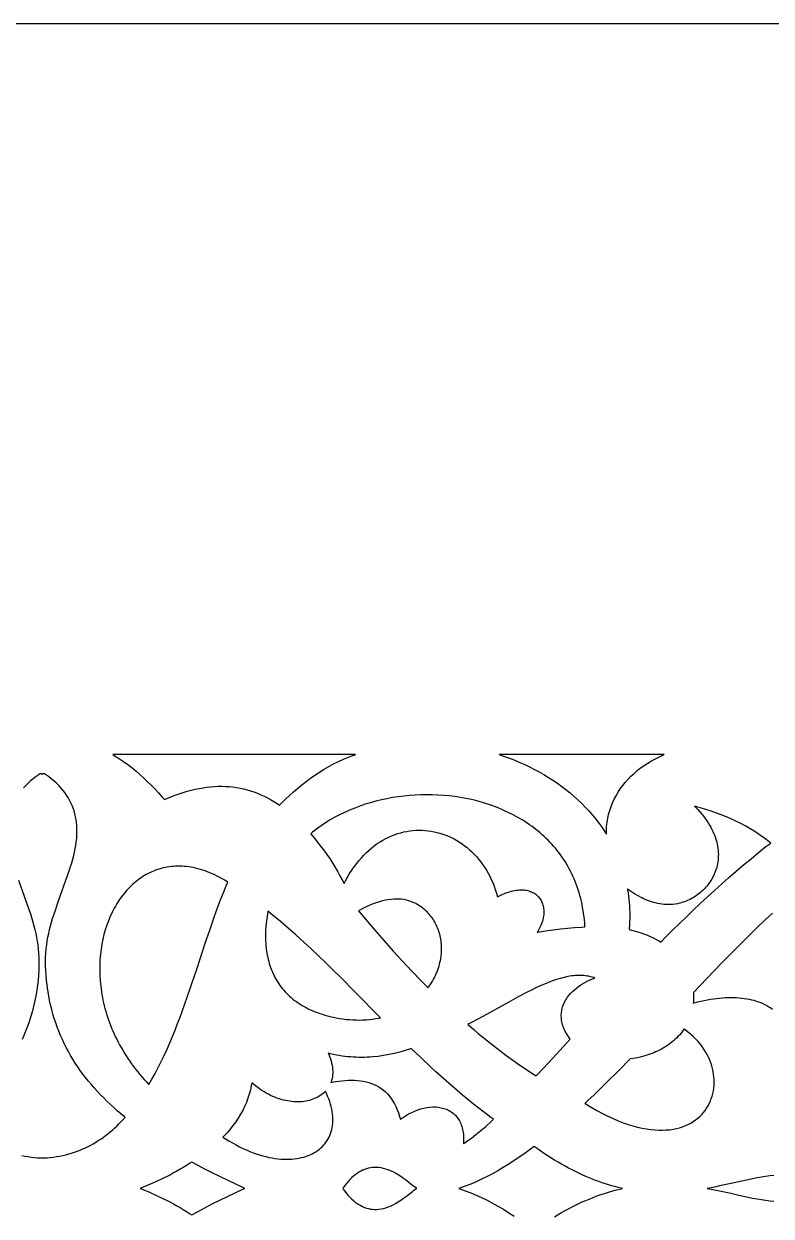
# Model space of a CAD drawing. Extents: x -340 to 340, y -265 to 265.
# Drawn here: x -1.4 to 50, y 183.1 to 265 of the extents above; entities that cross this region are included whole.
import ezdxf

# ---------------------------------------------------------------- set-up
doc = ezdxf.new("R2010")
doc.units = 0
doc.layers.add('LAYER_1', color=18, linetype='CONTINUOUS')

msp = doc.modelspace()

# ---------------------------------------------------------------- linework, layer by layer
at = {"layer": 'LAYER_1'}
msp.add_lwpolyline([(-340, 65), (-340, -265), (340, -265), (340, 265), (-140, 265, 0.363604)], format="xyb", close=True, dxfattribs=at)
for points in [[(4.743, 214.8), (4.911, 214.701), (5.198, 214.519), (5.481, 214.326), (5.761, 214.122), (6.037, 213.909), (6.31, 213.687), (6.58, 213.455), (6.846, 213.214), (7.11, 212.964), (7.37, 212.707), (7.628, 212.441), (7.883, 212.168), (8.136, 211.887), (8.288, 211.713), (8.442, 211.781), (8.73, 211.9), (9.015, 212.011), (9.297, 212.112), (9.577, 212.205), (9.854, 212.288), (10.129, 212.362), (10.401, 212.426), (10.671, 212.482), (10.938, 212.529), (11.203, 212.566), (11.465, 212.595), (11.726, 212.614), (11.983, 212.624), (12.239, 212.626), (12.492, 212.618), (12.743, 212.601), (12.992, 212.575), (13.239, 212.54), (13.483, 212.496), (13.725, 212.443), (13.965, 212.382), (14.203, 212.311), (14.438, 212.232), (14.672, 212.144), (14.903, 212.047), (15.132, 211.942), (15.359, 211.828), (15.584, 211.705), (15.806, 211.574), (16.027, 211.434), (16.192, 211.323), (16.336, 211.468), (16.604, 211.729), (16.876, 211.985), (17.154, 212.236), (17.437, 212.481), (17.726, 212.72), (18.02, 212.952), (18.32, 213.176), (18.626, 213.392), (18.938, 213.599), (19.256, 213.797), (19.581, 213.985), (19.912, 214.163), (20.25, 214.329), (20.595, 214.484), (20.946, 214.627), (21.175, 214.712), (21.404, 214.793), (21.422, 214.8)], [(31.287, 214.8), (31.297, 214.797), (31.654, 214.677), (32.008, 214.548), (32.358, 214.412), (32.704, 214.267), (33.045, 214.115), (33.382, 213.954), (33.714, 213.786), (34.041, 213.61), (34.362, 213.426), (34.678, 213.235), (34.988, 213.036), (35.292, 212.829), (35.589, 212.615), (35.88, 212.394), (36.164, 212.165), (36.44, 211.929), (36.709, 211.686), (36.971, 211.435), (37.225, 211.178), (37.47, 210.913), (37.707, 210.642), (37.935, 210.363), (38.154, 210.078), (38.364, 209.786), (38.565, 209.487), (38.662, 209.332), (38.661, 209.442), (38.663, 209.585), (38.669, 209.727), (38.679, 209.868), (38.693, 210.008), (38.71, 210.147), (38.731, 210.286), (38.756, 210.423), (38.784, 210.559), (38.816, 210.694), (38.852, 210.828), (38.891, 210.961), (38.933, 211.092), (38.979, 211.224), (39.081, 211.479), (39.196, 211.73), (39.324, 211.976), (39.465, 212.215), (39.619, 212.448), (39.784, 212.675), (39.961, 212.895), (40.149, 213.107), (40.349, 213.312), (40.559, 213.51), (40.78, 213.7), (41.011, 213.881), (41.253, 214.054), (41.503, 214.219), (41.763, 214.375), (42.032, 214.521), (42.31, 214.658), (42.597, 214.786), (42.633, 214.8)], [(33.908, 202.591), (33.936, 202.597), (34.473, 202.691), (34.996, 202.77), (35.504, 202.836), (35.998, 202.888), (36.477, 202.927), (36.942, 202.954), (37.187, 202.961), (37.186, 202.991), (37.17, 203.218), (37.151, 203.442), (37.127, 203.663), (37.099, 203.881), (37.066, 204.096), (37.03, 204.308), (36.989, 204.517), (36.944, 204.723), (36.895, 204.925), (36.842, 205.125), (36.785, 205.322), (36.724, 205.516), (36.66, 205.707), (36.592, 205.895), (36.52, 206.08), (36.444, 206.262), (36.365, 206.441), (36.282, 206.617), (36.196, 206.79), (36.106, 206.961), (36.013, 207.128), (35.917, 207.293), (35.817, 207.454), (35.714, 207.613), (35.608, 207.769), (35.499, 207.922), (35.387, 208.072), (35.272, 208.22), (35.154, 208.364), (35.033, 208.506), (34.909, 208.645), (34.783, 208.781), (34.653, 208.914), (34.521, 209.045), (34.387, 209.172), (34.25, 209.297), (34.11, 209.419), (33.968, 209.538), (33.823, 209.655), (33.676, 209.768), (33.527, 209.879), (33.375, 209.987), (33.221, 210.092), (33.065, 210.195), (32.908, 210.294), (32.585, 210.485), (32.256, 210.665), (31.918, 210.834), (31.575, 210.991), (31.224, 211.138), (30.868, 211.273), (30.506, 211.398), (30.139, 211.511), (29.768, 211.614), (29.392, 211.705), (29.013, 211.786), (28.631, 211.855), (28.246, 211.914), (27.858, 211.961), (27.469, 211.998), (27.078, 212.024), (26.686, 212.039), (26.294, 212.043), (25.902, 212.037), (25.51, 212.02), (25.119, 211.992), (24.73, 211.953), (24.342, 211.904), (23.957, 211.844), (23.574, 211.773), (23.195, 211.692), (22.819, 211.601), (22.447, 211.498), (22.08, 211.386), (21.718, 211.263), (21.361, 211.13), (21.011, 210.986), (20.666, 210.832), (20.329, 210.668), (19.999, 210.493), (19.676, 210.309), (19.362, 210.114), (19.056, 209.909), (18.759, 209.694), (18.615, 209.583), (18.473, 209.47), (18.341, 209.361), (18.65, 208.982), (19.021, 208.512), (19.189, 208.292), (19.347, 208.077), (19.498, 207.865), (19.643, 207.653), (19.784, 207.437), (19.924, 207.215), (20.063, 206.984), (20.204, 206.74), (20.35, 206.481), (20.501, 206.203), (20.64, 205.937), (20.731, 206.118), (20.871, 206.376), (21.017, 206.624), (21.168, 206.862), (21.324, 207.09), (21.485, 207.307), (21.65, 207.514), (21.82, 207.711), (21.993, 207.898), (22.171, 208.075), (22.352, 208.242), (22.537, 208.399), (22.725, 208.546), (22.916, 208.684), (23.11, 208.811), (23.307, 208.929), (23.506, 209.037), (23.707, 209.136), (23.91, 209.225), (24.114, 209.304), (24.32, 209.375), (24.527, 209.435), (24.736, 209.487), (24.944, 209.529), (25.154, 209.562), (25.363, 209.585), (25.573, 209.6), (25.782, 209.606), (25.991, 209.603), (26.2, 209.591), (26.407, 209.57), (26.613, 209.541), (26.818, 209.503), (27.021, 209.456), (27.223, 209.402), (27.422, 209.338), (27.619, 209.267), (27.814, 209.187), (28.006, 209.1), (28.195, 209.004), (28.381, 208.9), (28.563, 208.789), (28.742, 208.67), (28.917, 208.543), (29.089, 208.408), (29.255, 208.266), (29.418, 208.117), (29.576, 207.96), (29.728, 207.796), (29.876, 207.625), (30.018, 207.446), (30.155, 207.261), (30.286, 207.069), (30.411, 206.869), (30.53, 206.663), (30.643, 206.451), (30.749, 206.232), (30.848, 206.006), (30.94, 205.774), (31.024, 205.535), (31.102, 205.291), (31.172, 205.039), (31.218, 205.064), (31.354, 205.13), (31.487, 205.191), (31.617, 205.246), (31.745, 205.295), (31.87, 205.339), (31.993, 205.378), (32.113, 205.412), (32.231, 205.44), (32.346, 205.464), (32.458, 205.482), (32.568, 205.496), (32.675, 205.504), (32.779, 205.508), (32.881, 205.507), (32.98, 205.502), (33.076, 205.491), (33.17, 205.477), (33.26, 205.457), (33.348, 205.433), (33.433, 205.405), (33.514, 205.373), (33.592, 205.336), (33.667, 205.295), (33.739, 205.25), (33.806, 205.202), (33.871, 205.149), (33.931, 205.094), (33.988, 205.035), (34.04, 204.972), (34.089, 204.907), (34.134, 204.839), (34.175, 204.769), (34.211, 204.696), (34.244, 204.621), (34.272, 204.544), (34.297, 204.465), (34.318, 204.385), (34.334, 204.302), (34.347, 204.219), (34.356, 204.134), (34.36, 204.048), (34.361, 203.958), (34.352, 203.783), (34.327, 203.603), (34.286, 203.421), (34.23, 203.238), (34.159, 203.054), (34.073, 202.87), (33.971, 202.688)], [(46.122, 206.693), (46.074, 206.579), (46.022, 206.468), (45.965, 206.359), (45.906, 206.252), (45.842, 206.148), (45.776, 206.047), (45.706, 205.949), (45.632, 205.853), (45.556, 205.76), (45.477, 205.67), (45.395, 205.582), (45.311, 205.498), (45.224, 205.417), (45.134, 205.338), (45.042, 205.263), (44.949, 205.191), (44.853, 205.122), (44.755, 205.057), (44.655, 204.995), (44.554, 204.936), (44.451, 204.88), (44.347, 204.828), (44.242, 204.78), (44.135, 204.735), (44.027, 204.693), (43.919, 204.656), (43.809, 204.622), (43.698, 204.591), (43.546, 204.557), (43.393, 204.53), (43.239, 204.512), (43.086, 204.501), (42.934, 204.497), (42.783, 204.501), (42.632, 204.511), (42.483, 204.527), (42.335, 204.549), (42.188, 204.577), (42.043, 204.61), (41.9, 204.648), (41.759, 204.69), (41.62, 204.737), (41.484, 204.788), (41.349, 204.842), (41.218, 204.899), (41.088, 204.96), (40.84, 205.089), (40.603, 205.226), (40.381, 205.368), (40.174, 205.515), (40.104, 205.569), (40.114, 205.513), (40.148, 205.3), (40.177, 205.085), (40.203, 204.869), (40.224, 204.65), (40.24, 204.43), (40.253, 204.208), (40.261, 203.985), (40.264, 203.759), (40.263, 203.532), (40.258, 203.304), (40.248, 203.073), (40.233, 202.841), (40.228, 202.783), (40.391, 202.746), (40.559, 202.702), (40.724, 202.655), (40.887, 202.605), (41.049, 202.551), (41.209, 202.495), (41.367, 202.435), (41.522, 202.371), (41.676, 202.305), (41.827, 202.235), (41.975, 202.162), (42.122, 202.085), (42.265, 202.006), (42.405, 201.923), (42.752, 202.273), (43.216, 202.736), (43.684, 203.198), (44.157, 203.658), (44.634, 204.116), (45.115, 204.572), (45.6, 205.024), (46.09, 205.473), (46.584, 205.918), (47.082, 206.358), (47.584, 206.794), (48.09, 207.224), (48.6, 207.649), (49.113, 208.067), (49.63, 208.479), (49.952, 208.728), (49.858, 208.805), (49.561, 209.033), (49.252, 209.253), (48.931, 209.467), (48.597, 209.674), (48.25, 209.874), (47.89, 210.067), (47.515, 210.252), (47.127, 210.429), (46.723, 210.598), (46.305, 210.76), (45.872, 210.913), (45.422, 211.058), (44.957, 211.194), (44.722, 211.256), (44.804, 211.173), (44.948, 211.02), (45.084, 210.867), (45.213, 210.715), (45.334, 210.563), (45.447, 210.411), (45.554, 210.26), (45.653, 210.109), (45.745, 209.959), (45.83, 209.809), (45.909, 209.661), (45.981, 209.512), (46.046, 209.365), (46.104, 209.218), (46.156, 209.073), (46.202, 208.928), (46.242, 208.785), (46.275, 208.642), (46.303, 208.501), (46.324, 208.361), (46.34, 208.222), (46.35, 208.085), (46.355, 207.949), (46.354, 207.815), (46.348, 207.683), (46.336, 207.552), (46.32, 207.423), (46.298, 207.296), (46.272, 207.171), (46.241, 207.048), (46.206, 206.928), (46.166, 206.809)], [(11.095, 201.836), (11.401, 202.745), (11.711, 203.641), (11.87, 204.082), (12.03, 204.518), (12.194, 204.949), (12.36, 205.373), (12.531, 205.791), (12.638, 206.045), (12.604, 206.067), (12.431, 206.173), (12.258, 206.272), (12.087, 206.367), (11.916, 206.455), (11.747, 206.537), (11.579, 206.614), (11.411, 206.686), (11.245, 206.752), (11.08, 206.812), (10.917, 206.867), (10.754, 206.917), (10.593, 206.961), (10.433, 207), (10.275, 207.035), (10.118, 207.064), (9.962, 207.088), (9.807, 207.107), (9.654, 207.122), (9.503, 207.132), (9.352, 207.137), (9.204, 207.137), (9.056, 207.133), (8.911, 207.124), (8.766, 207.111), (8.624, 207.093), (8.482, 207.071), (8.343, 207.045), (8.205, 207.015), (8.068, 206.98), (7.933, 206.941), (7.8, 206.898), (7.669, 206.852), (7.539, 206.801), (7.411, 206.746), (7.284, 206.687), (7.159, 206.625), (7.037, 206.559), (6.915, 206.489), (6.796, 206.416), (6.679, 206.338), (6.563, 206.258), (6.449, 206.174), (6.338, 206.086), (6.228, 205.995), (6.12, 205.9), (6.014, 205.803), (5.911, 205.702), (5.809, 205.598), (5.71, 205.49), (5.613, 205.38), (5.517, 205.266), (5.425, 205.15), (5.334, 205.03), (5.246, 204.908), (5.16, 204.783), (5.076, 204.655), (4.995, 204.524), (4.917, 204.391), (4.841, 204.256), (4.695, 203.976), (4.561, 203.687), (4.437, 203.389), (4.324, 203.082), (4.222, 202.767), (4.131, 202.444), (4.052, 202.113), (3.985, 201.776), (3.93, 201.432), (3.888, 201.082), (3.858, 200.727), (3.841, 200.366), (3.837, 200.002), (3.847, 199.633), (3.87, 199.26), (3.907, 198.883), (3.931, 198.696), (3.959, 198.506), (3.99, 198.316), (4.025, 198.125), (4.063, 197.934), (4.105, 197.743), (4.151, 197.551), (4.201, 197.36), (4.254, 197.167), (4.311, 196.975), (4.372, 196.783), (4.437, 196.59), (4.506, 196.398), (4.579, 196.206), (4.656, 196.014), (4.737, 195.822), (4.822, 195.63), (4.911, 195.439), (5.004, 195.248), (5.101, 195.057), (5.202, 194.867), (5.308, 194.677), (5.418, 194.488), (5.532, 194.3), (5.65, 194.113), (5.773, 193.926), (5.9, 193.74), (6.032, 193.555), (6.167, 193.371), (6.308, 193.187), (6.453, 193.005), (6.602, 192.824), (6.756, 192.645), (6.914, 192.466), (7.078, 192.289), (7.212, 192.148), (7.426, 192.51), (7.647, 192.905), (7.861, 193.309), (8.068, 193.721), (8.269, 194.139), (8.464, 194.564), (8.654, 194.996), (8.839, 195.433), (9.019, 195.875), (9.194, 196.321), (9.366, 196.772), (9.534, 197.226), (9.699, 197.682), (9.86, 198.141), (10.177, 199.065), (10.486, 199.991), (10.791, 200.916)], [(25.837, 204.399), (25.746, 204.456), (25.652, 204.51), (25.557, 204.561), (25.46, 204.608), (25.36, 204.651), (25.259, 204.692), (25.156, 204.728), (25.05, 204.761), (24.943, 204.79), (24.835, 204.816), (24.725, 204.837), (24.563, 204.86), (24.397, 204.874), (24.225, 204.878), (24.047, 204.872), (23.863, 204.857), (23.672, 204.831), (23.476, 204.795), (23.272, 204.748), (23.063, 204.69), (22.846, 204.62), (22.623, 204.539), (22.393, 204.447), (22.157, 204.342), (21.913, 204.225), (21.663, 204.096), (21.616, 204.07), (22.102, 203.488), (22.741, 202.739), (23.378, 202.01), (24.015, 201.299), (24.653, 200.606), (25.293, 199.93), (25.935, 199.27), (26.418, 198.788), (26.469, 198.859), (26.555, 198.986), (26.636, 199.114), (26.713, 199.242), (26.784, 199.37), (26.851, 199.498), (26.913, 199.627), (26.971, 199.756), (27.024, 199.885), (27.073, 200.013), (27.118, 200.142), (27.158, 200.27), (27.194, 200.398), (27.225, 200.526), (27.253, 200.653), (27.276, 200.78), (27.296, 200.907), (27.311, 201.032), (27.322, 201.157), (27.33, 201.281), (27.334, 201.405), (27.334, 201.527), (27.33, 201.648), (27.322, 201.769), (27.311, 201.888), (27.297, 202.006), (27.278, 202.122), (27.257, 202.237), (27.232, 202.351), (27.203, 202.463), (27.172, 202.574), (27.137, 202.683), (27.099, 202.79), (27.057, 202.896), (27.013, 202.999), (26.966, 203.101), (26.915, 203.2), (26.862, 203.298), (26.806, 203.393), (26.747, 203.486), (26.685, 203.577), (26.62, 203.665), (26.553, 203.751), (26.483, 203.834), (26.411, 203.914), (26.336, 203.992), (26.259, 204.067), (26.179, 204.14), (26.097, 204.209), (26.012, 204.275), (25.926, 204.339)], [(22.373, 196.604), (22.596, 196.629), (22.818, 196.662), (23.038, 196.701), (23.13, 196.721), (21.379, 198.501), (20.382, 199.504), (19.882, 200.001), (19.379, 200.493), (18.872, 200.982), (18.36, 201.466), (17.843, 201.945), (17.319, 202.418), (16.787, 202.886), (16.247, 203.348), (15.698, 203.803), (15.395, 204.045), (15.392, 204.026), (15.337, 203.688), (15.294, 203.355), (15.263, 203.026), (15.244, 202.702), (15.237, 202.383), (15.242, 202.069), (15.259, 201.761), (15.289, 201.459), (15.332, 201.162), (15.357, 201.018), (15.387, 200.874), (15.419, 200.732), (15.455, 200.592), (15.494, 200.454), (15.537, 200.317), (15.582, 200.182), (15.631, 200.05), (15.684, 199.919), (15.74, 199.79), (15.799, 199.663), (15.862, 199.538), (15.928, 199.415), (15.997, 199.294), (16.07, 199.175), (16.147, 199.058), (16.227, 198.943), (16.311, 198.831), (16.399, 198.72), (16.49, 198.612), (16.585, 198.506), (16.683, 198.403), (16.786, 198.301), (16.892, 198.202), (17.002, 198.105), (17.116, 198.011), (17.234, 197.919), (17.355, 197.83), (17.481, 197.743), (17.611, 197.658), (17.745, 197.576), (17.883, 197.497), (18.025, 197.421), (18.172, 197.347), (18.322, 197.275), (18.477, 197.207), (18.636, 197.141), (18.8, 197.078), (18.968, 197.019), (19.14, 196.962), (19.316, 196.908), (19.498, 196.857), (19.683, 196.809), (19.873, 196.764), (20.099, 196.717), (20.326, 196.676), (20.554, 196.642), (20.782, 196.614), (21.01, 196.592), (21.239, 196.577), (21.467, 196.569), (21.695, 196.568), (21.922, 196.573), (22.148, 196.585)], [(35.566, 196.733), (35.563, 196.828), (35.564, 196.923), (35.569, 197.016), (35.578, 197.108), (35.592, 197.199), (35.609, 197.288), (35.63, 197.377), (35.656, 197.465), (35.716, 197.633), (35.79, 197.796), (35.876, 197.954), (35.974, 198.105), (36.082, 198.249), (36.2, 198.388), (36.326, 198.519), (36.461, 198.644), (36.602, 198.762), (36.749, 198.874), (36.902, 198.979), (37.06, 199.077), (37.222, 199.168), (37.387, 199.252), (37.555, 199.329), (37.725, 199.398), (37.873, 199.453), (37.801, 199.478), (37.689, 199.513), (37.577, 199.543), (37.463, 199.569), (37.349, 199.59), (37.233, 199.607), (37.117, 199.62), (36.999, 199.628), (36.88, 199.633), (36.761, 199.633), (36.64, 199.629), (36.518, 199.622), (36.394, 199.611), (36.271, 199.596), (36.017, 199.555), (35.759, 199.499), (35.496, 199.431), (35.229, 199.349), (34.956, 199.255), (34.679, 199.15), (34.397, 199.034), (34.109, 198.908), (33.817, 198.772), (33.52, 198.628), (33.219, 198.476), (32.6, 198.15), (31.962, 197.803), (30.626, 197.063), (29.927, 196.683), (29.208, 196.306), (29.131, 196.265), (29.225, 196.183), (29.541, 195.914), (29.857, 195.649), (30.173, 195.389), (30.489, 195.133), (30.805, 194.882), (31.122, 194.636), (31.438, 194.395), (31.755, 194.158), (32.072, 193.926), (32.389, 193.698), (32.707, 193.476), (33.024, 193.258), (33.342, 193.045), (33.66, 192.837), (33.838, 192.723), (34.339, 193.262), (34.971, 193.947), (36.171, 195.261), (36.118, 195.331), (36.046, 195.434), (35.979, 195.537), (35.917, 195.64), (35.86, 195.742), (35.809, 195.843), (35.762, 195.944), (35.721, 196.045), (35.684, 196.145), (35.653, 196.245), (35.626, 196.344), (35.604, 196.443), (35.587, 196.54), (35.574, 196.637)], [(41.778, 194.262), (41.64, 194.211), (41.363, 194.12), (41.081, 194.042), (40.797, 193.977), (40.509, 193.926), (40.294, 193.897), (39.497, 193.087), (38.654, 192.246), (38.232, 191.834), (37.811, 191.429), (37.391, 191.03), (37.181, 190.835), (37.207, 190.822), (37.615, 190.575), (38.005, 190.353), (38.386, 190.15), (38.759, 189.965), (39.123, 189.798), (39.478, 189.647), (39.824, 189.514), (40.16, 189.397), (40.488, 189.297), (40.807, 189.211), (41.117, 189.141), (41.417, 189.086), (41.708, 189.045), (41.989, 189.017), (42.262, 189.003), (42.524, 189.002), (42.778, 189.013), (43.021, 189.035), (43.256, 189.07), (43.481, 189.115), (43.696, 189.171), (43.902, 189.237), (44.099, 189.313), (44.286, 189.397), (44.464, 189.491), (44.632, 189.593), (44.791, 189.703), (44.941, 189.821), (45.082, 189.947), (45.213, 190.079), (45.336, 190.217), (45.448, 190.362), (45.552, 190.513), (45.646, 190.67), (45.731, 190.831), (45.807, 190.998), (45.872, 191.169), (45.929, 191.344), (45.976, 191.522), (46.013, 191.704), (46.04, 191.889), (46.058, 192.077), (46.066, 192.267), (46.064, 192.458), (46.051, 192.651), (46.029, 192.845), (45.997, 193.04), (45.954, 193.235), (45.901, 193.429), (45.838, 193.623), (45.764, 193.816), (45.68, 194.008), (45.585, 194.197), (45.48, 194.385), (45.364, 194.57), (45.237, 194.752), (45.1, 194.931), (44.951, 195.106), (44.792, 195.277), (44.622, 195.443), (44.44, 195.604), (44.247, 195.76), (44.043, 195.91), (43.994, 195.943), (43.948, 195.876), (43.862, 195.76), (43.773, 195.647), (43.679, 195.538), (43.582, 195.432), (43.481, 195.33), (43.376, 195.231), (43.269, 195.136), (43.158, 195.044), (43.045, 194.956), (42.928, 194.871), (42.809, 194.789), (42.688, 194.711), (42.564, 194.637), (42.438, 194.566), (42.309, 194.498), (42.179, 194.434), (42.047, 194.373), (41.913, 194.316)], [(19.727, 192.284), (19.82, 192.302), (20.049, 192.341), (20.275, 192.374), (20.498, 192.4), (20.717, 192.418), (20.932, 192.429), (21.144, 192.433), (21.352, 192.428), (21.556, 192.415), (21.755, 192.394), (21.951, 192.363), (22.142, 192.323), (22.328, 192.273), (22.51, 192.213), (22.686, 192.142), (22.857, 192.061), (23.022, 191.969), (23.181, 191.866), (23.333, 191.751), (23.479, 191.624), (23.618, 191.486), (23.749, 191.336), (23.873, 191.175), (23.989, 191.001), (24.097, 190.815), (24.197, 190.618), (24.29, 190.408), (24.374, 190.185), (24.45, 189.95), (24.504, 189.75), (24.657, 189.859), (24.863, 189.993), (25.071, 190.114), (25.281, 190.221), (25.492, 190.316), (25.702, 190.397), (25.913, 190.464), (26.122, 190.518), (26.329, 190.558), (26.533, 190.584), (26.735, 190.596), (26.933, 190.594), (27.124, 190.577), (27.221, 190.563), (27.314, 190.545), (27.406, 190.523), (27.496, 190.497), (27.585, 190.468), (27.671, 190.434), (27.756, 190.397), (27.838, 190.355), (27.918, 190.31), (27.996, 190.261), (28.071, 190.207), (28.144, 190.15), (28.213, 190.088), (28.28, 190.023), (28.344, 189.953), (28.404, 189.88), (28.461, 189.803), (28.514, 189.722), (28.564, 189.638), (28.61, 189.55), (28.652, 189.458), (28.69, 189.362), (28.725, 189.263), (28.755, 189.161), (28.781, 189.055), (28.804, 188.946), (28.822, 188.833), (28.835, 188.717), (28.845, 188.597), (28.85, 188.475), (28.851, 188.348), (28.847, 188.218), (28.839, 188.083), (28.923, 188.137), (29.071, 188.238), (29.38, 188.459), (29.698, 188.704), (30.028, 188.973), (30.367, 189.264), (30.718, 189.577), (30.901, 189.746), (30.7, 189.892), (30.306, 190.187), (29.916, 190.486), (29.531, 190.789), (29.15, 191.097), (28.773, 191.408), (28.4, 191.722), (28.03, 192.04), (27.664, 192.361), (27.301, 192.686), (26.941, 193.012), (26.583, 193.342), (25.876, 194.007), (25.264, 194.598), (25.205, 194.58), (24.835, 194.466), (24.463, 194.363), (24.091, 194.271), (23.719, 194.192), (23.347, 194.126), (22.973, 194.072), (22.599, 194.033), (22.41, 194.019), (22.222, 194.009), (22.033, 194.002), (21.843, 193.999), (21.653, 194), (21.462, 194.005), (21.27, 194.014), (21.078, 194.028), (20.885, 194.045), (20.691, 194.067), (20.496, 194.092), (20.3, 194.123), (20.103, 194.158), (19.905, 194.197), (19.706, 194.241), (19.545, 194.28), (19.574, 194.215), (19.638, 194.061), (19.693, 193.909), (19.74, 193.76), (19.779, 193.613), (19.809, 193.47), (19.832, 193.328), (19.847, 193.19), (19.854, 193.055), (19.853, 192.922), (19.844, 192.793), (19.829, 192.667), (19.805, 192.544), (19.775, 192.425), (19.738, 192.31)], [(19.348, 191.674), (19.297, 191.621), (19.212, 191.541), (19.121, 191.466), (19.026, 191.396), (18.927, 191.331), (18.823, 191.271), (18.716, 191.216), (18.604, 191.166), (18.489, 191.121), (18.371, 191.081), (18.25, 191.046), (18.126, 191.016), (17.999, 190.991), (17.869, 190.972), (17.737, 190.958), (17.602, 190.949), (17.466, 190.945), (17.328, 190.946), (17.187, 190.953), (17.046, 190.966), (16.903, 190.983), (16.758, 191.006), (16.613, 191.035), (16.466, 191.069), (16.319, 191.109), (16.171, 191.154), (16.023, 191.205), (15.874, 191.262), (15.726, 191.324), (15.578, 191.392), (15.429, 191.467), (15.282, 191.547), (15.135, 191.633), (14.988, 191.725), (14.843, 191.823), (14.699, 191.928), (14.556, 192.038), (14.415, 192.155), (14.293, 192.262), (14.285, 192.211), (14.259, 192.062), (14.228, 191.914), (14.194, 191.767), (14.157, 191.621), (14.116, 191.477), (14.071, 191.334), (14.023, 191.19), (13.917, 190.91), (13.797, 190.634), (13.664, 190.362), (13.517, 190.095), (13.357, 189.832), (13.184, 189.574), (12.999, 189.32), (12.8, 189.071), (12.59, 188.826), (12.367, 188.585), (12.306, 188.524), (12.477, 188.413), (12.722, 188.262), (12.966, 188.12), (13.207, 187.987), (13.445, 187.863), (13.682, 187.748), (13.916, 187.642), (14.147, 187.544), (14.375, 187.455), (14.601, 187.374), (14.823, 187.302), (15.042, 187.237), (15.258, 187.181), (15.471, 187.132), (15.68, 187.092), (15.885, 187.058), (16.086, 187.032), (16.284, 187.014), (16.477, 187.002), (16.666, 186.998), (16.851, 187.001), (17.031, 187.01), (17.206, 187.026), (17.377, 187.048), (17.544, 187.077), (17.705, 187.112), (17.861, 187.153), (18.012, 187.2), (18.158, 187.252), (18.298, 187.31), (18.433, 187.374), (18.563, 187.443), (18.686, 187.517), (18.804, 187.596), (18.917, 187.68), (19.023, 187.769), (19.124, 187.863), (19.219, 187.962), (19.307, 188.065), (19.39, 188.172), (19.466, 188.284), (19.536, 188.4), (19.599, 188.52), (19.656, 188.645), (19.707, 188.773), (19.751, 188.906), (19.788, 189.043), (19.818, 189.184), (19.841, 189.328), (19.856, 189.477), (19.865, 189.629), (19.865, 189.786), (19.858, 189.945), (19.843, 190.109), (19.82, 190.275), (19.789, 190.445), (19.749, 190.619), (19.701, 190.795), (19.644, 190.975), (19.578, 191.157), (19.503, 191.342), (19.419, 191.53)], [(13.676, 184.939), (13.811, 185), (13.676, 185.061), (13.142, 185.308), (12.613, 185.559), (12.09, 185.813), (11.573, 186.071), (11.063, 186.333), (10.559, 186.6), (10.168, 186.814), (10.017, 186.717), (9.801, 186.579), (9.583, 186.444), (9.364, 186.313), (9.143, 186.186), (8.92, 186.062), (8.694, 185.942), (8.465, 185.824), (8.231, 185.708), (7.752, 185.482), (7.249, 185.26), (6.719, 185.038), (6.623, 185), (6.719, 184.962), (7.249, 184.74), (7.752, 184.518), (8.231, 184.292), (8.465, 184.176), (8.694, 184.058), (8.92, 183.938), (9.143, 183.814), (9.364, 183.687), (9.583, 183.556), (9.801, 183.421), (10.017, 183.282), (10.168, 183.186), (10.559, 183.401), (11.063, 183.668), (11.573, 183.93), (12.09, 184.188), (12.613, 184.442), (13.142, 184.692)], [(25.438, 184.873), (25.543, 184.946), (25.629, 185), (25.544, 185.054), (25.438, 185.127), (25.331, 185.204), (25.224, 185.287), (25.118, 185.374), (24.92, 185.535), (24.727, 185.68), (24.539, 185.812), (24.354, 185.931), (24.174, 186.036), (23.997, 186.128), (23.825, 186.209), (23.657, 186.276), (23.492, 186.332), (23.332, 186.377), (23.175, 186.41), (23.022, 186.432), (22.873, 186.443), (22.727, 186.445), (22.584, 186.436), (22.444, 186.418), (22.306, 186.39), (22.171, 186.352), (22.037, 186.305), (21.906, 186.249), (21.776, 186.184), (21.648, 186.11), (21.522, 186.026), (21.398, 185.934), (21.275, 185.832), (21.153, 185.722), (21.034, 185.604), (20.915, 185.476), (20.799, 185.341), (20.684, 185.198), (20.571, 185.047), (20.539, 185), (20.571, 184.954), (20.684, 184.802), (20.799, 184.659), (20.915, 184.524), (21.034, 184.397), (21.153, 184.278), (21.275, 184.168), (21.398, 184.066), (21.522, 183.974), (21.649, 183.89), (21.776, 183.816), (21.906, 183.75), (22.037, 183.694), (22.171, 183.647), (22.306, 183.61), (22.444, 183.582), (22.584, 183.563), (22.727, 183.555), (22.873, 183.556), (23.022, 183.568), (23.175, 183.59), (23.332, 183.623), (23.492, 183.667), (23.657, 183.723), (23.825, 183.791), (23.997, 183.871), (24.174, 183.964), (24.354, 184.069), (24.539, 184.188), (24.727, 184.319), (24.92, 184.465), (25.119, 184.627), (25.33, 184.795)]]:
    msp.add_lwpolyline(points, close=True, dxfattribs=at)
for points in [[(-1.522, 187.267), (-1.312, 187.223), (-1.099, 187.186), (-0.883, 187.154), (-0.662, 187.127), (-0.439, 187.106), (-0.222, 187.091), (-0.111, 187.099), (0, 187.091), (0.217, 187.106), (0.441, 187.127), (0.661, 187.154), (0.878, 187.186), (1.091, 187.223), (1.3, 187.267), (1.507, 187.315), (1.71, 187.368), (1.909, 187.427), (2.106, 187.491), (2.299, 187.56), (2.49, 187.633), (2.677, 187.712), (2.861, 187.795), (3.043, 187.883), (3.221, 187.976), (3.397, 188.073), (3.57, 188.175), (3.74, 188.281), (3.907, 188.392), (4.072, 188.506), (4.234, 188.626), (4.394, 188.749), (4.551, 188.876), (4.706, 189.008), (4.858, 189.143), (5.008, 189.282), (5.156, 189.426), (5.301, 189.572), (5.444, 189.723), (5.585, 189.877), (5.588, 189.881), (5.545, 189.917), (5.294, 190.126), (5.048, 190.338), (4.806, 190.553), (4.57, 190.77), (4.339, 190.99), (4.113, 191.213), (3.892, 191.439), (3.677, 191.668), (3.468, 191.9), (3.263, 192.135), (3.065, 192.373), (2.872, 192.614), (2.685, 192.859), (2.504, 193.107), (2.329, 193.359), (2.159, 193.614), (1.996, 193.873), (1.839, 194.136), (1.689, 194.402), (1.544, 194.672), (1.406, 194.946), (1.275, 195.224), (1.15, 195.507), (1.031, 195.793), (0.92, 196.083), (0.815, 196.378), (0.717, 196.677), (0.626, 196.981), (0.542, 197.289), (0.465, 197.601), (0.395, 197.918), (0.333, 198.239), (0.27, 198.607), (0.218, 198.963), (0.178, 199.307), (0.148, 199.64), (0.127, 199.963), (0.117, 200.276), (0.116, 200.58), (0.124, 200.876), (0.141, 201.165), (0.165, 201.447), (0.198, 201.723), (0.237, 201.993), (0.284, 202.259), (0.337, 202.521), (0.396, 202.779), (0.461, 203.035), (0.53, 203.289), (0.605, 203.541), (0.684, 203.794), (0.767, 204.046), (0.942, 204.554), (1.128, 205.073), (1.521, 206.165), (1.72, 206.751), (1.819, 207.056), (1.918, 207.37), (1.99, 207.62), (2.055, 207.865), (2.111, 208.107), (2.16, 208.346), (2.2, 208.581), (2.231, 208.812), (2.255, 209.04), (2.27, 209.265), (2.276, 209.485), (2.274, 209.702), (2.264, 209.916), (2.244, 210.125), (2.216, 210.331), (2.179, 210.534), (2.134, 210.732), (2.079, 210.927), (2.016, 211.119), (1.943, 211.307), (1.861, 211.491), (1.77, 211.672), (1.669, 211.849), (1.559, 212.023), (1.438, 212.193), (1.309, 212.36), (1.168, 212.524), (1.018, 212.684), (0.858, 212.84), (0.687, 212.993), (0.505, 213.143), (0.313, 213.289), (0.109, 213.431), (0, 213.501), (-0.111, 213.431), (-0.222, 213.501), (-0.331, 213.431), (-0.534, 213.289), (-0.727, 213.143), (-0.908, 212.993), (-1.079, 212.84), (-1.24, 212.684), (-1.39, 212.524)], [(-1.742, 206.165), (-1.35, 205.073), (-1.164, 204.554), (-0.989, 204.046), (-0.906, 203.794), (-0.827, 203.541), (-0.752, 203.289), (-0.682, 203.035), (-0.618, 202.779), (-0.558, 202.521), (-0.505, 202.259), (-0.459, 201.993), (-0.419, 201.723), (-0.387, 201.447), (-0.362, 201.165), (-0.346, 200.876), (-0.338, 200.58), (-0.339, 200.276), (-0.349, 199.963), (-0.369, 199.64), (-0.399, 199.307), (-0.44, 198.963), (-0.492, 198.607), (-0.554, 198.239), (-0.617, 197.918), (-0.687, 197.601), (-0.764, 197.289), (-0.848, 196.981), (-0.939, 196.677), (-1.037, 196.378), (-1.142, 196.083), (-1.253, 195.793), (-1.371, 195.507), (-1.496, 195.224)], [(50.079, 203.915), (49.578, 203.445), (49.077, 202.967), (48.577, 202.481), (48.077, 201.988), (47.578, 201.488), (47.079, 200.983), (46.58, 200.474), (45.585, 199.442), (44.651, 198.464), (44.654, 198.419), (44.658, 198.283), (44.658, 198.144), (44.653, 198.004), (44.644, 197.863), (44.632, 197.732), (44.927, 197.811), (45.152, 197.864), (45.372, 197.911), (45.59, 197.954), (45.805, 197.991), (46.016, 198.024), (46.225, 198.052), (46.43, 198.075), (46.632, 198.093), (46.831, 198.106), (47.027, 198.113), (47.22, 198.117), (47.409, 198.115), (47.595, 198.108), (47.778, 198.096), (47.957, 198.079), (48.133, 198.057), (48.305, 198.03), (48.474, 197.998), (48.639, 197.962), (48.801, 197.92), (48.959, 197.873), (49.114, 197.821), (49.265, 197.764), (49.412, 197.701), (49.555, 197.634), (49.694, 197.562), (49.829, 197.484), (49.96, 197.402), (50.087, 197.314)], [(35.092, 183.049), (35.337, 183.197), (35.58, 183.339), (35.822, 183.475), (36.062, 183.606), (36.3, 183.73), (36.537, 183.849), (36.772, 183.963), (37.005, 184.07), (37.237, 184.173), (37.467, 184.271), (37.696, 184.363), (37.923, 184.45), (38.148, 184.532), (38.371, 184.61), (38.593, 184.683), (38.814, 184.751), (39.033, 184.814), (39.25, 184.873), (39.466, 184.928), (39.68, 184.979), (39.778, 185), (39.68, 185.022), (39.466, 185.072), (39.25, 185.127), (39.033, 185.186), (38.814, 185.249), (38.593, 185.318), (38.371, 185.39), (38.148, 185.468), (37.923, 185.55), (37.696, 185.637), (37.467, 185.729), (37.237, 185.827), (37.005, 185.929), (36.772, 186.037), (36.537, 186.151), (36.3, 186.27), (36.062, 186.394), (35.822, 186.525), (35.58, 186.661), (35.337, 186.803), (35.092, 186.951), (34.845, 187.105), (34.597, 187.265), (34.346, 187.432), (34.094, 187.605), (33.841, 187.785), (33.706, 187.883), (33.45, 187.692), (33.075, 187.421), (32.701, 187.159), (32.326, 186.908), (31.952, 186.667), (31.578, 186.436), (31.204, 186.217), (30.831, 186.01), (30.458, 185.814), (30.084, 185.631), (29.711, 185.46), (29.338, 185.302), (28.965, 185.157), (28.593, 185.026), (28.511, 185), (28.593, 184.974), (28.966, 184.843), (29.338, 184.698), (29.712, 184.54), (30.085, 184.369), (30.458, 184.186), (30.831, 183.99), (31.205, 183.783), (31.579, 183.563), (31.953, 183.333), (32.327, 183.092)], [(50.172, 185.882), (49.891, 185.854), (49.604, 185.816), (49.312, 185.771), (49.014, 185.719), (48.711, 185.661), (48.404, 185.598), (47.771, 185.46), (47.116, 185.314), (46.439, 185.167), (46.091, 185.095), (45.738, 185.027), (45.588, 185), (45.738, 184.973), (46.091, 184.905), (46.439, 184.833), (47.116, 184.686), (47.771, 184.54), (48.404, 184.402), (48.711, 184.339), (49.014, 184.281), (49.312, 184.229), (49.604, 184.184), (49.891, 184.147), (50.172, 184.118)]]:
    msp.add_lwpolyline(points, dxfattribs=at)

doc.saveas('drawing.dxf')
